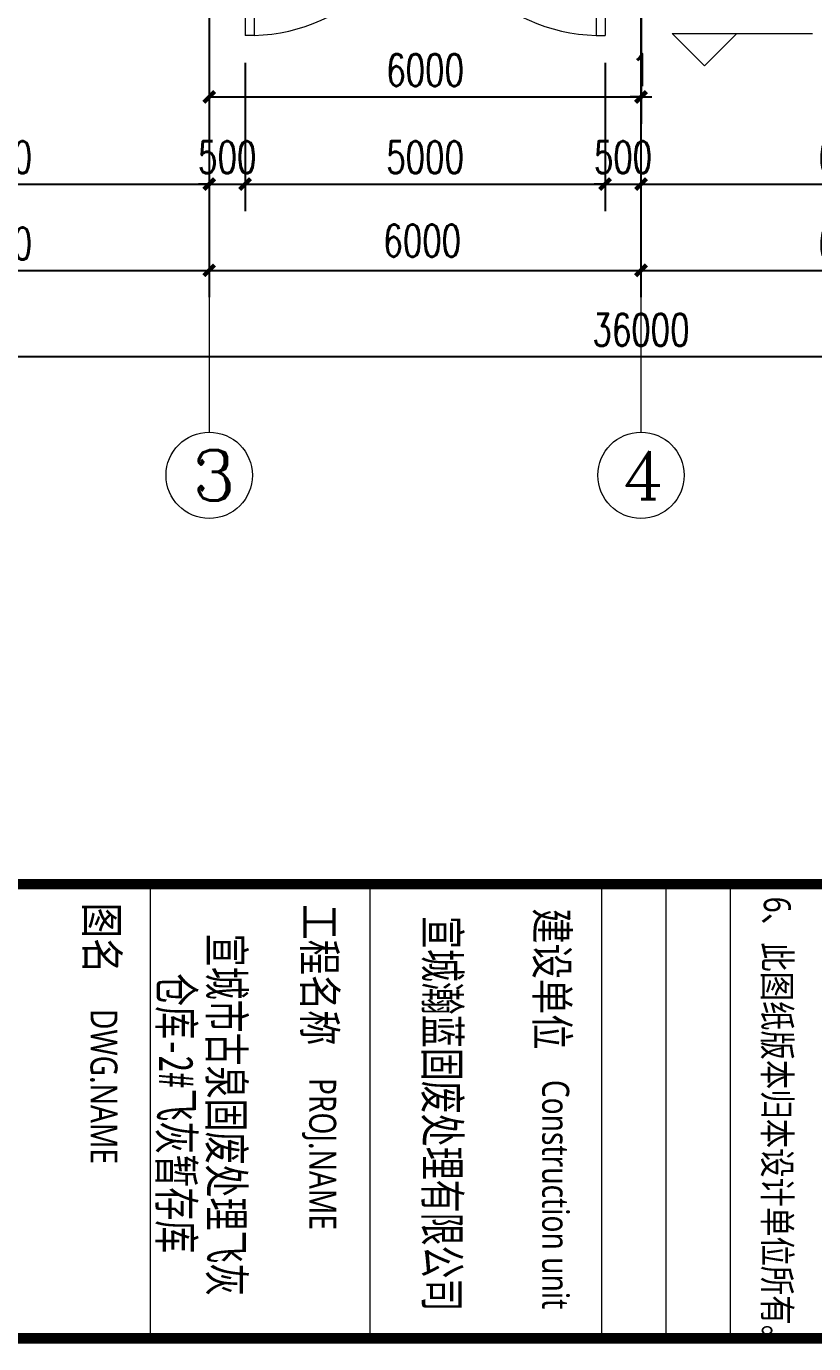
# Model space of a CAD drawing. Header units: inches. Extents: x -3733042 to -3450527, y 579159 to 997713.
# Drawn here: x -3539988 to -3529048, y 768888 to 787208 of the extents above; entities that cross this region are included whole.
import ezdxf
from ezdxf.enums import TextEntityAlignment as Align

# ---------------------------------------------------------------- set-up
doc = ezdxf.new("R2010")
doc.units = ezdxf.units.IN
doc.header["$LTSCALE"] = 1000
doc.header["$MEASUREMENT"] = 0
doc.linetypes.add('DOTE', pattern=[2.42, 2, -0.2, 0.02, -0.2])
doc.layers.get('0').update_dxf_attribs({"lineweight": 18})
for name, color, linetype, lineweight in [('0-TK', 4, 'Continuous', 18), ('AXIS', 30, 'Continuous', 18), ('AXIS_TEXT', 7, 'Continuous', 18), ('DIM_ELEV', 3, 'Continuous', 18), ('DOTE', 14, 'DOTE', 18), ('PUB_DIM', 3, 'Continuous', 18), ('PUB_TITLE', 153, 'Continuous', 18), ('WINDOW', 4, 'Continuous', 18), ('WINDOW_TEXT', 7, 'Continuous', 18), ('图签文字', 4, 'Continuous', 18)]:
    doc.layers.add(name, color=color, linetype=linetype, lineweight=lineweight)
doc.styles.add('-黑体', font='', dxfattribs={"width": 0.7})
doc.styles.add('_TCH_AXIS', font='complex.shx', dxfattribs={"bigfont": 'gbcbig.shx'})
doc.styles.add('_TCH_DIM_T3', font='simplex.shx', dxfattribs={"width": 0.705882, "bigfont": 'gbcbig.shx'})
doc.styles.add('_TCH_WINDOW', font='simplex.shx', dxfattribs={"width": 0.7, "bigfont": 'gbcbig.shx'})
doc.styles.add('COMPLEX', font='complex.shx')
doc.styles.add('建筑图签-黑', font='', dxfattribs={"width": 0.7})
doc.styles.get('-黑体').set_extended_font_data('微软雅黑')
doc.styles.get('建筑图签-黑').set_extended_font_data('黑体')
doc.dimstyles.new('_TCH_ARCH&&150', dxfattribs={"dimtxt": 446.25, "dimasz": 150, "dimexe": 375, "dimexo": 450, "dimgap": 150, "dimtad": 1, "dimdec": 0, "dimzin": 0, "dimdsep": 46, "dimtxsty": '_TCH_DIM_T3', "dimblk": 'ARCHTICK', "dimcen": 0.09, "dimdle": 300, "dimclrt": 7, "dimazin": 2, "dimtfac": 1, "dimtdec": 0, "dimtix": 1, "dimtmove": 2, "dimatfit": 3, "dimfxl": 1, "dimtolj": 1, "dimarcsym": 0})

# ---------------------------------------------------------------- blocks, each defined once
blk = doc.blocks.new('_ArchTick_2')
at = {"color": 0, "linetype": 'ByBlock'}
blk.add_lwpolyline([(-0.5, -0.5, 0.4, 0.4, 0), (0.5, 0.5, 0.4, 0.4, 0)], format="xyseb", dxfattribs=at)
blk = doc.blocks.new('*X145')
at = {"layer": 'PUB_DIM', "color": 0, "lineweight": -2}
for p, q in [((-3537447, 787449), (-3537447, 785851)), ((-3531447, 787449), (-3531447, 785851)), ((-3537447, 786226), (-3531447, 786226))]:
    blk.add_line(p, q, dxfattribs=at)
at = {"layer": 'PUB_DIM', "color": 0, "lineweight": -2, "xscale": 150, "yscale": 150, "zscale": 150, "rotation": 180}
blk.add_blockref('_ArchTick_2', (-3537447, 786226), dxfattribs=at)
at = {"layer": 'PUB_DIM', "color": 0, "lineweight": -2, "xscale": 150, "yscale": 150, "zscale": 150}
blk.add_blockref('_ArchTick_2', (-3531447, 786226), dxfattribs=at)
at = {"layer": 'PUB_DIM', "color": 7, "insert": (-3534447, 786599), "char_height": 446.2, "width": 1665, "attachment_point": 5, "style": '_TCH_DIM_T3'}
blk.add_mtext('6000', dxfattribs=at)
blk = doc.blocks.new('_ARCHTICK')
at = {"color": 0, "linetype": 'ByBlock', "const_width": 0.4}
blk.add_lwpolyline([(-0.5, -0.5), (0.5, 0.5)], dxfattribs=at)
blk = doc.blocks.new('*X146')
at = {"layer": 'PUB_DIM', "color": 0, "lineweight": -2}
for p, q in [((-3531447, 787449), (-3531447, 785851)), ((-3531446, 787449), (-3531446, 785851)), ((-3531447, 786226), (-3531597, 786226)), ((-3531447, 786226), (-3531446, 786226)), ((-3531446, 786226), (-3531296, 786226))]:
    blk.add_line(p, q, dxfattribs=at)
at = {"layer": 'PUB_DIM', "color": 0, "lineweight": -2, "xscale": 150, "yscale": 150, "zscale": 150}
blk.add_blockref('_ArchTick_2', (-3531447, 786226), dxfattribs=at)
at = {"layer": 'PUB_DIM', "color": 0, "lineweight": -2, "xscale": 150, "yscale": 150, "zscale": 150, "rotation": 180}
blk.add_blockref('_ArchTick_2', (-3531446, 786226), dxfattribs=at)
at = {"layer": 'PUB_DIM', "color": 7, "insert": (-3531447, 786599), "char_height": 446, "width": 180, "attachment_point": 5, "style": '_TCH_DIM_T3'}
blk.add_mtext('1', dxfattribs=at)
blk = doc.blocks.new('*X395')
at = {"layer": 'AXIS', "color": 0, "lineweight": -2}
for p, q in [((-3543447, 786699), (-3543447, 784639)), ((-3537447, 786699), (-3537447, 784639)), ((-3543447, 785014), (-3537447, 785014))]:
    blk.add_line(p, q, dxfattribs=at)
at = {"layer": 'AXIS', "color": 0, "lineweight": -2, "xscale": 150, "yscale": 150, "zscale": 150, "rotation": 180}
blk.add_blockref('_ArchTick_2', (-3543447, 785014), dxfattribs=at)
at = {"layer": 'AXIS', "color": 0, "lineweight": -2, "xscale": 150, "yscale": 150, "zscale": 150}
blk.add_blockref('_ArchTick_2', (-3537447, 785014), dxfattribs=at)
at = {"layer": 'AXIS', "color": 7, "insert": (-3540447, 785387), "char_height": 446.2, "width": 1665, "attachment_point": 5, "style": '_TCH_DIM_T3'}
blk.add_mtext('6000', dxfattribs=at)
blk = doc.blocks.new('*X396')
at = {"layer": 'AXIS', "color": 0, "lineweight": -2}
for p, q in [((-3537447, 786699), (-3537447, 784639)), ((-3536947, 786699), (-3536947, 784639)), ((-3537447, 785014), (-3537597, 785014)), ((-3537447, 785014), (-3536947, 785014)), ((-3536947, 785014), (-3536797, 785014))]:
    blk.add_line(p, q, dxfattribs=at)
at = {"layer": 'AXIS', "color": 0, "lineweight": -2, "xscale": 150, "yscale": 150, "zscale": 150}
blk.add_blockref('_ArchTick_2', (-3537447, 785014), dxfattribs=at)
at = {"layer": 'AXIS', "color": 0, "lineweight": -2, "xscale": 150, "yscale": 150, "zscale": 150, "rotation": 180}
blk.add_blockref('_ArchTick_2', (-3536947, 785014), dxfattribs=at)
at = {"layer": 'AXIS', "color": 7, "insert": (-3537197, 785387), "char_height": 446.2, "width": 1170, "attachment_point": 5, "style": '_TCH_DIM_T3'}
blk.add_mtext('500', dxfattribs=at)
blk = doc.blocks.new('*X397')
at = {"layer": 'AXIS', "color": 0, "lineweight": -2}
for p, q in [((-3536947, 786699), (-3536947, 784639)), ((-3531947, 786699), (-3531947, 784639)), ((-3536947, 785014), (-3531947, 785014))]:
    blk.add_line(p, q, dxfattribs=at)
at = {"layer": 'AXIS', "color": 0, "lineweight": -2, "xscale": 150, "yscale": 150, "zscale": 150, "rotation": 180}
blk.add_blockref('_ArchTick_2', (-3536947, 785014), dxfattribs=at)
at = {"layer": 'AXIS', "color": 0, "lineweight": -2, "xscale": 150, "yscale": 150, "zscale": 150}
blk.add_blockref('_ArchTick_2', (-3531947, 785014), dxfattribs=at)
at = {"layer": 'AXIS', "color": 7, "insert": (-3534447, 785387), "char_height": 446.2, "width": 1620, "attachment_point": 5, "style": '_TCH_DIM_T3'}
blk.add_mtext('5000', dxfattribs=at)
blk = doc.blocks.new('*X398')
at = {"layer": 'AXIS', "color": 0, "lineweight": -2}
for p, q in [((-3531947, 786699), (-3531947, 784639)), ((-3531447, 786699), (-3531447, 784639)), ((-3531947, 785014), (-3532097, 785014)), ((-3531947, 785014), (-3531447, 785014)), ((-3531447, 785014), (-3531297, 785014))]:
    blk.add_line(p, q, dxfattribs=at)
at = {"layer": 'AXIS', "color": 0, "lineweight": -2, "xscale": 150, "yscale": 150, "zscale": 150}
blk.add_blockref('_ArchTick_2', (-3531947, 785014), dxfattribs=at)
at = {"layer": 'AXIS', "color": 0, "lineweight": -2, "xscale": 150, "yscale": 150, "zscale": 150, "rotation": 180}
blk.add_blockref('_ArchTick_2', (-3531447, 785014), dxfattribs=at)
at = {"layer": 'AXIS', "color": 7, "insert": (-3531697, 785387), "char_height": 446.2, "width": 1170, "attachment_point": 5, "style": '_TCH_DIM_T3'}
blk.add_mtext('500', dxfattribs=at)
blk = doc.blocks.new('*X399')
at = {"layer": 'AXIS', "color": 0, "lineweight": -2}
for p, q in [((-3531447, 786699), (-3531447, 784639)), ((-3525447, 786699), (-3525447, 784639)), ((-3531447, 785014), (-3525447, 785014))]:
    blk.add_line(p, q, dxfattribs=at)
at = {"layer": 'AXIS', "color": 0, "lineweight": -2, "xscale": 150, "yscale": 150, "zscale": 150, "rotation": 180}
blk.add_blockref('_ArchTick_2', (-3531447, 785014), dxfattribs=at)
at = {"layer": 'AXIS', "color": 0, "lineweight": -2, "xscale": 150, "yscale": 150, "zscale": 150}
blk.add_blockref('_ArchTick_2', (-3525447, 785014), dxfattribs=at)
at = {"layer": 'AXIS', "color": 7, "insert": (-3528447, 785387), "char_height": 446.2, "width": 1665, "attachment_point": 5, "style": '_TCH_DIM_T3'}
blk.add_mtext('6000', dxfattribs=at)
blk = doc.blocks.new('*X404')
at = {"layer": 'AXIS', "color": 0, "lineweight": -2}
for p, q in [((-3543447, 785499), (-3543447, 783439)), ((-3537447, 785499), (-3537447, 783439)), ((-3543447, 783814), (-3537447, 783814))]:
    blk.add_line(p, q, dxfattribs=at)
at = {"layer": 'AXIS', "color": 0, "lineweight": -2, "xscale": 150, "yscale": 150, "zscale": 150, "rotation": 180}
blk.add_blockref('_ArchTick_2', (-3543447, 783814), dxfattribs=at)
at = {"layer": 'AXIS', "color": 0, "lineweight": -2, "xscale": 150, "yscale": 150, "zscale": 150}
blk.add_blockref('_ArchTick_2', (-3537447, 783814), dxfattribs=at)
at = {"layer": 'AXIS', "color": 7, "insert": (-3540447, 784187), "char_height": 446.2, "width": 1665, "attachment_point": 5, "style": '_TCH_DIM_T3'}
blk.add_mtext('6000', dxfattribs=at)
blk = doc.blocks.new('*X405')
at = {"layer": 'AXIS', "color": 0, "lineweight": -2}
for p, q in [((-3537447, 785499), (-3537447, 783439)), ((-3531447, 785499), (-3531447, 783439)), ((-3537447, 783814), (-3531447, 783814))]:
    blk.add_line(p, q, dxfattribs=at)
at = {"layer": 'AXIS', "color": 0, "lineweight": -2, "xscale": 150, "yscale": 150, "zscale": 150, "rotation": 180}
blk.add_blockref('_ArchTick_2', (-3537447, 783814), dxfattribs=at)
at = {"layer": 'AXIS', "color": 0, "lineweight": -2, "xscale": 150, "yscale": 150, "zscale": 150}
blk.add_blockref('_ArchTick_2', (-3531447, 783814), dxfattribs=at)
at = {"layer": 'AXIS', "color": 7, "insert": (-3534487, 784227), "char_height": 446.2, "width": 1665, "attachment_point": 5, "style": '_TCH_DIM_T3'}
blk.add_mtext('6000', dxfattribs=at)
blk = doc.blocks.new('*X406')
at = {"layer": 'AXIS', "color": 0, "lineweight": -2}
for p, q in [((-3531447, 785499), (-3531447, 783439)), ((-3525447, 785499), (-3525447, 783439)), ((-3531447, 783814), (-3525447, 783814))]:
    blk.add_line(p, q, dxfattribs=at)
at = {"layer": 'AXIS', "color": 0, "lineweight": -2, "xscale": 150, "yscale": 150, "zscale": 150, "rotation": 180}
blk.add_blockref('_ArchTick_2', (-3531447, 783814), dxfattribs=at)
at = {"layer": 'AXIS', "color": 0, "lineweight": -2, "xscale": 150, "yscale": 150, "zscale": 150}
blk.add_blockref('_ArchTick_2', (-3525447, 783814), dxfattribs=at)
at = {"layer": 'AXIS', "color": 7, "insert": (-3528447, 784187), "char_height": 446.2, "width": 1665, "attachment_point": 5, "style": '_TCH_DIM_T3'}
blk.add_mtext('6000', dxfattribs=at)
blk = doc.blocks.new('*X409')
at = {"layer": 'AXIS', "color": 0, "lineweight": -2}
for p, q in [((-3549447, 785499), (-3549447, 782239)), ((-3513447, 785499), (-3513447, 782239)), ((-3549447, 782614), (-3513447, 782614))]:
    blk.add_line(p, q, dxfattribs=at)
at = {"layer": 'AXIS', "color": 0, "lineweight": -2, "xscale": 150, "yscale": 150, "zscale": 150, "rotation": 180}
blk.add_blockref('_ArchTick_2', (-3549447, 782614), dxfattribs=at)
at = {"layer": 'AXIS', "color": 0, "lineweight": -2, "xscale": 150, "yscale": 150, "zscale": 150}
blk.add_blockref('_ArchTick_2', (-3513447, 782614), dxfattribs=at)
at = {"layer": 'AXIS', "color": 7, "insert": (-3531447, 782987), "char_height": 446.2, "width": 2070, "attachment_point": 5, "style": '_TCH_DIM_T3'}
blk.add_mtext('36000', dxfattribs=at)
blk = doc.blocks.new('$DorLib2D$00000002')
for p, q in [((-0.5, 0), (-0.5, 0.4875)), ((-0.475, 0.4875), (-0.5, 0.4875)), ((-0.475, 0), (-0.475, 0.4875)), ((0.475, 0), (0.475, 0.4875)), ((0.475, 0.4875), (0.5, 0.4875)), ((0.5, 0), (0.5, 0.4875)), ((-0.5, 0), (-0.475, 0)), ((0.5, 0), (0.475, 0))]:
    blk.add_line(p, q)
at = {"lineweight": 13}
for centre, start, end in [((-0.4875, 0), 0, 88.5307), ((0.4875, 0), 91.4693, 180)]:
    blk.add_arc(centre, 0.4875, start, end, dxfattribs=at)
blk = doc.blocks.new('_AXISO')
blk.add_circle((0, 0), 0.5)
at = {"layer": 'AXIS_TEXT', "style": 'COMPLEX', "width": 1.04167}
blk.add_attdef('A', (-0.25, -0.28), '', height=0.56, dxfattribs=at)

msp = doc.modelspace()

# ---------------------------------------------------------------- linework, layer by layer
at = {"layer": '0-TK'}
for p, q in [((-3538265.9, 775276.8), (-3538265.9, 768962.6)), ((-3535212.7, 775276.8), (-3535212.7, 768962.6)), ((-3531994, 775276.8), (-3531994, 768962.6)), ((-3531099.9, 775276.8), (-3531099.9, 768962.6)), ((-3530205.8, 775276.8), (-3530205.8, 768962.6))]:
    msp.add_line(p, q, dxfattribs=at)
msp.add_lwpolyline([(-3560476.8, 775276.8, 144, 144, 0), (-3500476.8, 775276.8, 144, 144, 0)], format="xyseb", dxfattribs=at)
at = {"layer": 'AXIS'}
for p, q in [((-3537447, 785948.6), (-3537447, 781564.2)), ((-3531447, 785948.6), (-3531447, 781564.2))]:
    msp.add_line(p, q, dxfattribs=at)
at = {"layer": 'DIM_ELEV'}
for p, q in [((-3530563.3, 786659.1), (-3531013.3, 787109.1)), ((-3531013.3, 787109.1), (-3529066, 787109.1)), ((-3530563.3, 786659.1), (-3530113.3, 787109.1))]:
    msp.add_line(p, q, dxfattribs=at)
at = {"layer": 'DOTE'}
for p, q in [((-3537447, 786875), (-3537447, 863576.4)), ((-3531446.4, 786875), (-3531446.4, 863576.4))]:
    msp.add_line(p, q, dxfattribs=at)
at = {"layer": 'PUB_TITLE'}
msp.add_lwpolyline([(-3560476.8, 768962.6, 150, 150, 0), (-3500476.8, 768962.6, 150, 150, 0), (-3500476.8, 875162.6, 150, 150, 0), (-3560476.8, 875162.6, 150, 150, 0)], format="xyseb", close=True, dxfattribs=at)

# ---------------------------------------------------------------- block references
at = {"layer": 'AXIS'}
ref = msp.add_blockref('_AXISO', (-3537447, 780964.2), dxfattribs=dict(at, xscale=1200, yscale=1200, zscale=1200))
ref.add_attrib('A', '3', (-3537680, 780614.8), dxfattribs={"layer": 'AXIS_TEXT', "height": 698.9, "style": '_TCH_AXIS'})
ref = msp.add_blockref('_AXISO', (-3531447, 780964.2), dxfattribs=dict(at, xscale=1200, yscale=1200, zscale=1200))
ref.add_attrib('A', '4', (-3531701.5, 780630.1), dxfattribs={"layer": 'AXIS_TEXT', "height": 668.2, "style": '_TCH_AXIS'})
at = {"layer": 'WINDOW'}
ref = msp.add_blockref('$DorLib2D$00000002', (-3534447, 789519.3), dxfattribs=dict(at, xscale=-5000, yscale=-5000, zscale=-5000))
ref.add_attrib('A', 'GM5045', (-3535071.8, 789956.1), dxfattribs={"layer": 'WINDOW_TEXT', "height": 446.25, "style": '_TCH_WINDOW', "width": 0.494118})

# ---------------------------------------------------------------- texts
at = {"style": '-黑体', "width": 0.8}
for s, height, p in [('图名', 450, (-3538938.6, 775019.4)), ('工程名称', 450, (-3535912.3, 774998.1)), ('6、此图纸版本归本设计单位所有。', 375, (-3529554.3, 775103.6)), ('建设单位', 450, (-3532682.5, 774942.4)), ('DWG.NAME', 375, (-3538909, 773541.8)), ('PROJ.NAME', 375, (-3535870.3, 772582.7))]:
    msp.add_text(s, height=height, rotation=270, dxfattribs=at).set_placement(p, align=Align.MIDDLE_LEFT)
at = {"insert": (-3532634.8, 772555.9), "char_height": 375, "width": 4915.503, "attachment_point": 4, "rotation": 270, "style": '-黑体'}
msp.add_mtext('{\\W0.8;Construction unit  }', dxfattribs=at)
at = {"layer": '图签文字', "color": 1, "style": '建筑图签-黑', "width": 0.7}
for s, p in [('宣城瀚蓝固废处理有限公司', (-3534447.1, 772085.9)), ('宣城市古泉固废处理飞灰', (-3537446.4, 772067))]:
    msp.add_text(s, height=480, rotation=270, dxfattribs=at).set_placement(p, align=Align.CENTER)
at = {"layer": '图签文字', "color": 1, "insert": (-3538199.4, 772092.3), "char_height": 480, "width": 6132.944, "attachment_point": 8, "rotation": 270, "style": '建筑图签-黑'}
msp.add_mtext('仓库-2#飞灰暂存库   ', dxfattribs=at)

# ---------------------------------------------------------------- dimensions: what is measured, and where the dimension line sits
at = {"layer": 'AXIS'}
for base, p1, p2, picture, middle in [((-3537447, 785014.2), (-3543447, 787148.6), (-3537447, 787148.6), '*X395', (-3540447, 785387.4)), ((-3536947, 785014.2), (-3537447, 787148.6), (-3536947, 787148.6), '*X396', (-3537197, 785387.4)), ((-3531947, 785014.2), (-3536947, 787148.6), (-3531947, 787148.6), '*X397', (-3534447, 785387.4)), ((-3531447, 785014.2), (-3531947, 787148.6), (-3531447, 787148.6), '*X398', (-3531697, 785387.4)), ((-3525447, 785014.2), (-3531447, 787148.6), (-3525447, 787148.6), '*X399', (-3528447, 785387.4)), ((-3513447, 782614.2), (-3549447, 785948.6), (-3513447, 785948.6), '*X409', (-3531447, 782987.4)), ((-3537447, 783814.2), (-3543447, 785948.6), (-3537447, 785948.6), '*X404', (-3540447, 784187.4)), ((-3525447, 783814.2), (-3531447, 785948.6), (-3525447, 785948.6), '*X406', (-3528447, 784187.4))]:
    dim = msp.add_linear_dim(base=base, p1=p1, p2=p2, dimstyle='_TCH_ARCH&&150', override={"dimsah": 1, "dimtzin": 0}, dxfattribs=at)
    dim.commit()
    dim.dimension.update_dxf_attribs({"geometry": picture, "text_midpoint": middle})
dim = msp.add_linear_dim(base=(-3531447, 783814.2), p1=(-3537447, 785948.6), p2=(-3531447, 785948.6), dimstyle='_TCH_ARCH&&150', override={"dimsah": 1, "dimtzin": 0}, dxfattribs=at)
dim.commit()
dim.dimension.update_dxf_attribs({"geometry": '*X405', "text_midpoint": (-3534487, 784226.7), "dimtype": 160})
at = {"layer": 'PUB_DIM'}
for base, p1, p2, picture, middle in [((-3531447, 786226), (-3537447, 787899.3), (-3531447, 787899.3), '*X145', (-3534447, 786599.1)), ((-3531446.4, 786226), (-3531447, 787899.3), (-3531446.4, 787899.3), '*X146', (-3531446.7, 786599.1))]:
    dim = msp.add_linear_dim(base=base, p1=p1, p2=p2, angle=0, dimstyle='_TCH_ARCH&&150', override={"dimsah": 1, "dimtzin": 0}, dxfattribs=at)
    dim.commit()
    dim.dimension.update_dxf_attribs({"geometry": picture, "text_midpoint": middle})

doc.saveas('drawing.dxf')
